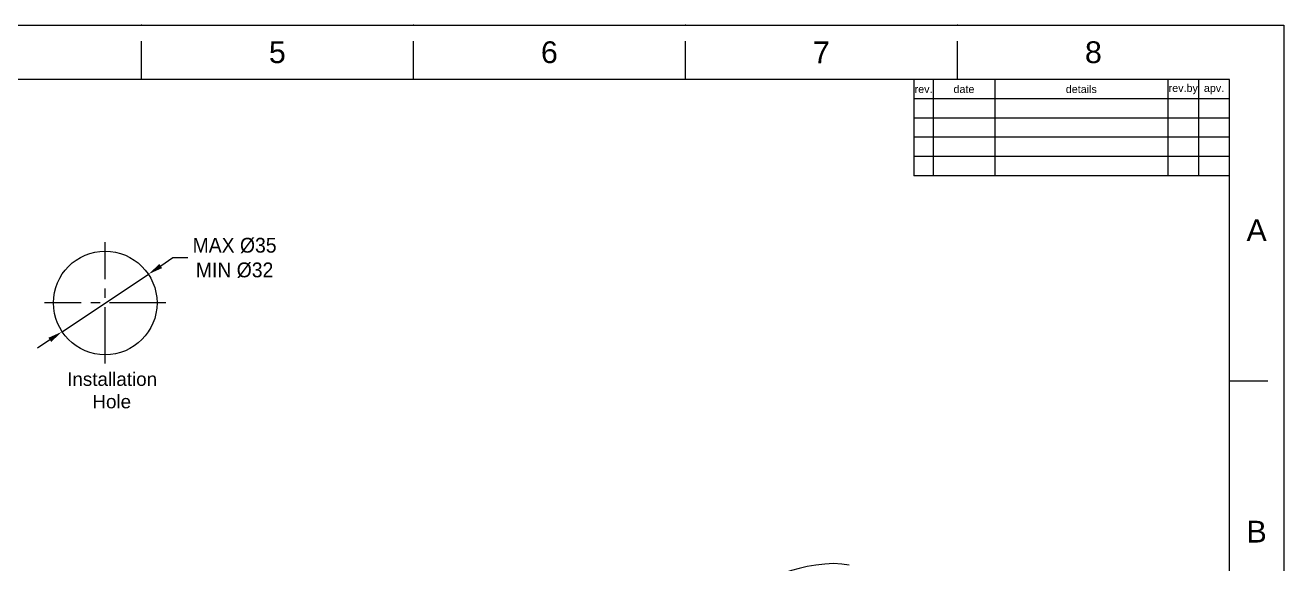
# Model space of a CAD drawing. Extents: x 9520 to 10292, y -16148 to -15602.
# Drawn here: x 9867 to 10292.2, y -15784.3 to -15602.3 of the extents above; entities that cross this region are included whole.
import ezdxf

# ---------------------------------------------------------------- set-up
doc = ezdxf.new("R2010")
doc.units = 0
doc.header["$MEASUREMENT"] = 0
doc.linetypes.add('CENTER2', pattern=[28.575, 19.05, -3.175, 3.175, -3.175])
doc.layers.get('0').update_dxf_attribs({"linetype": 'CONTINUOUS'})
doc.layers.get('DEFPOINTS').update_dxf_attribs({"linetype": 'CONTINUOUS'})
for name, color, linetype in [('CENTER', 1, 'CENTER2'), ('DIM', 2, 'CONTINUOUS'), ('FORM', 7, 'CONTINUOUS'), ('TEXT', 2, 'CONTINUOUS')]:
    doc.layers.add(name, color=color, linetype=linetype)
doc.styles.get("Standard").update_dxf_attribs({"font": 'arial.ttf'})
doc.dimstyles.new('ISO-25', dxfattribs={"dimtxt": 4, "dimasz": 4, "dimexe": 1.25, "dimexo": 0.625, "dimtad": 1, "dimtih": 1, "dimtoh": 1, "dimdec": 1, "dimdsep": 46, "dimtxsty": 'Standard', "dimcen": 2.5, "dimclrd": 3, "dimclre": 3, "dimclrt": 4, "dimadec": 0, "dimazin": 0, "dimtfac": 1, "dimtdec": 1, "dimtmove": 0, "dimatfit": 3, "dimfxl": 1, "dimtfillclr": 4, "dimarcsym": 0})

# ---------------------------------------------------------------- blocks, each defined once
blk = doc.blocks.new('*D13')
at = {"layer": 'DEFPOINTS', "color": 0, "transparency": 16777216}
for p in [(9908.63, -15686.43), (9879.49, -15705.83)]:
    blk.add_point(p, dxfattribs=at)
at = {"layer": 'DIM', "color": 3, "lineweight": -2, "transparency": 16777216}
for p, q in [((9916.95, -15680.89), (9912.79, -15683.66)), ((9921.95, -15680.89), (9916.95, -15680.89)), ((9879.49, -15705.83), (9908.63, -15686.43)), ((9875.33, -15708.6), (9871.16, -15711.37))]:
    blk.add_line(p, q, dxfattribs=at)
at = {"layer": 'DIM', "color": 3, "transparency": 16777216}
for points in [[(9912.33, -15682.97), (9913.25, -15684.36), (9908.63, -15686.43)], [(9874.87, -15707.9), (9875.79, -15709.29), (9879.49, -15705.83)]]:
    blk.add_solid(points, dxfattribs=at)
at = {"layer": 'DIM', "color": 4, "transparency": 16777216, "insert": (9937.76, -15680.89), "char_height": 5, "attachment_point": 5}
blk.add_mtext('{\\fMS PGothic|b0|i0|c129|p34;MAX %%C35\\PMIN %%C32}', dxfattribs=at)

msp = doc.modelspace()

# ---------------------------------------------------------------- linework, layer by layer
at = {"color": 7, "linetype": 'Continuous'}
msp.add_lwpolyline([(10145.42, -15784.7), (10142.9, -15784.33), (10140.05, -15784.2), (10137.1, -15784.34), (10134.13, -15784.69), (10131.23, -15785.21), (10128.46, -15785.85), (10125.9, -15786.55), (10123.57, -15787.28), (10121.66, -15787.97)], dxfattribs=at)
msp.add_circle((9894.06, -15696.13), 17.5)
at = {"layer": 'CENTER'}
for p, q in [((9894.06, -15716.63), (9894.06, -15675.63)), ((9914.56, -15696.13), (9873.56, -15696.13))]:
    msp.add_line(p, q, dxfattribs=at)
at = {"layer": 'FORM'}
for p, q in [((9906.26, -15620.66), (9906.26, -15607.67)), ((9998.15, -15620.66), (9998.15, -15607.67)), ((10090.04, -15620.66), (10090.04, -15607.67)), ((10181.94, -15620.66), (10181.94, -15607.67)), ((10273.83, -15620.66), (9538.7, -15620.66)), ((10167.26, -15620.66), (10167.26, -15653.15)), ((10173.76, -15620.66), (10173.76, -15653.15)), ((10194.55, -15620.66), (10194.55, -15653.15)), ((10253.03, -15620.66), (10253.03, -15653.15)), ((10263.43, -15620.66), (10263.43, -15653.15)), ((10273.83, -16129.74), (10273.83, -15620.66)), ((10273.83, -15627.16), (10167.26, -15627.16)), ((10273.83, -15633.66), (10167.26, -15633.66)), ((10273.83, -15640.16), (10167.26, -15640.16)), ((10273.83, -15646.65), (10167.26, -15646.65)), ((10273.83, -15653.15), (10167.26, -15653.15)), ((10273.83, -15722.48), (10286.82, -15722.48))]:
    msp.add_line(p, q, dxfattribs=at)
msp.add_lwpolyline([(9520.32, -15602.28), (10292.2, -15602.28), (10292.2, -16148.12), (9520.32, -16148.12)], close=True, dxfattribs=at)
for p in [(9906.26, -15602.28), (9998.15, -15602.28), (10090.04, -15602.28), (10181.94, -15602.28), (10273.83, -15722.48)]:
    msp.add_point(p, dxfattribs=at)

# ---------------------------------------------------------------- texts
at = {"layer": 'DIM', "color": 4, "insert": (9881.82, -15719.59), "char_height": 4.55, "attachment_point": 1}
msp.add_mtext_dynamic_manual_height_columns('\\pi-0.61765;Installation \\P\\pi7.91127;Hole', width=28.1224, gutter_width=12.5, heights=[0], dxfattribs=at)
at = {"layer": 'FORM', "char_height": 7.35, "attachment_point": 5}
for s, width, insert in [('5', 64.98, (9952.21, -15611.47)), ('6', 64.98, (10044.1, -15611.47)), ('7', 64.98, (10135.99, -15611.47)), ('8', 64.98, (10227.88, -15611.47)), ('A', 12.996, (10283.02, -15671.57)), ('B', 12.996, (10283.02, -15773.38))]:
    msp.add_mtext_dynamic_manual_height_columns(s, width=width, gutter_width=16.25, heights=[0], dxfattribs=dict(at, insert=insert))
at = {"layer": 'TEXT', "char_height": 2.599, "attachment_point": 5}
for s, width, insert in [('rev.', 6.498, (10170.51, -15623.91)), ('date', 20.7936, (10184.15, -15623.91)), ('details', 58.482, (10223.79, -15623.91)), ('rev.by', 10.3968, (10258.23, -15623.91)), ('apv.', 10.3968, (10268.63, -15623.91))]:
    msp.add_mtext_dynamic_manual_height_columns(s, width=width, gutter_width=16.25, heights=[0], dxfattribs=dict(at, insert=insert))

# ---------------------------------------------------------------- dimensions: what is measured, and where the dimension line sits
at = {"layer": 'DIM', "color": 3}
dim = msp.add_diameter_dim_2p(p1=(9879.49, -15705.83), p2=(9908.63, -15686.43), text='{\\fMS PGothic|b0|i0|c129|p34;MAX %%C35\\PMIN %%C32}', dimstyle='ISO-25', override={"dimtxt": 5, "dimasz": 5, "dimgap": 2.5, "dimtad": 0, "dimcen": 5, "dimtmove": 2, "dimfxl": 1.25}, dxfattribs=at)
dim.commit()
dim.dimension.update_dxf_attribs({"geometry": '*D13', "text_midpoint": (9937.76, -15680.89)})

doc.saveas('drawing.dxf')
